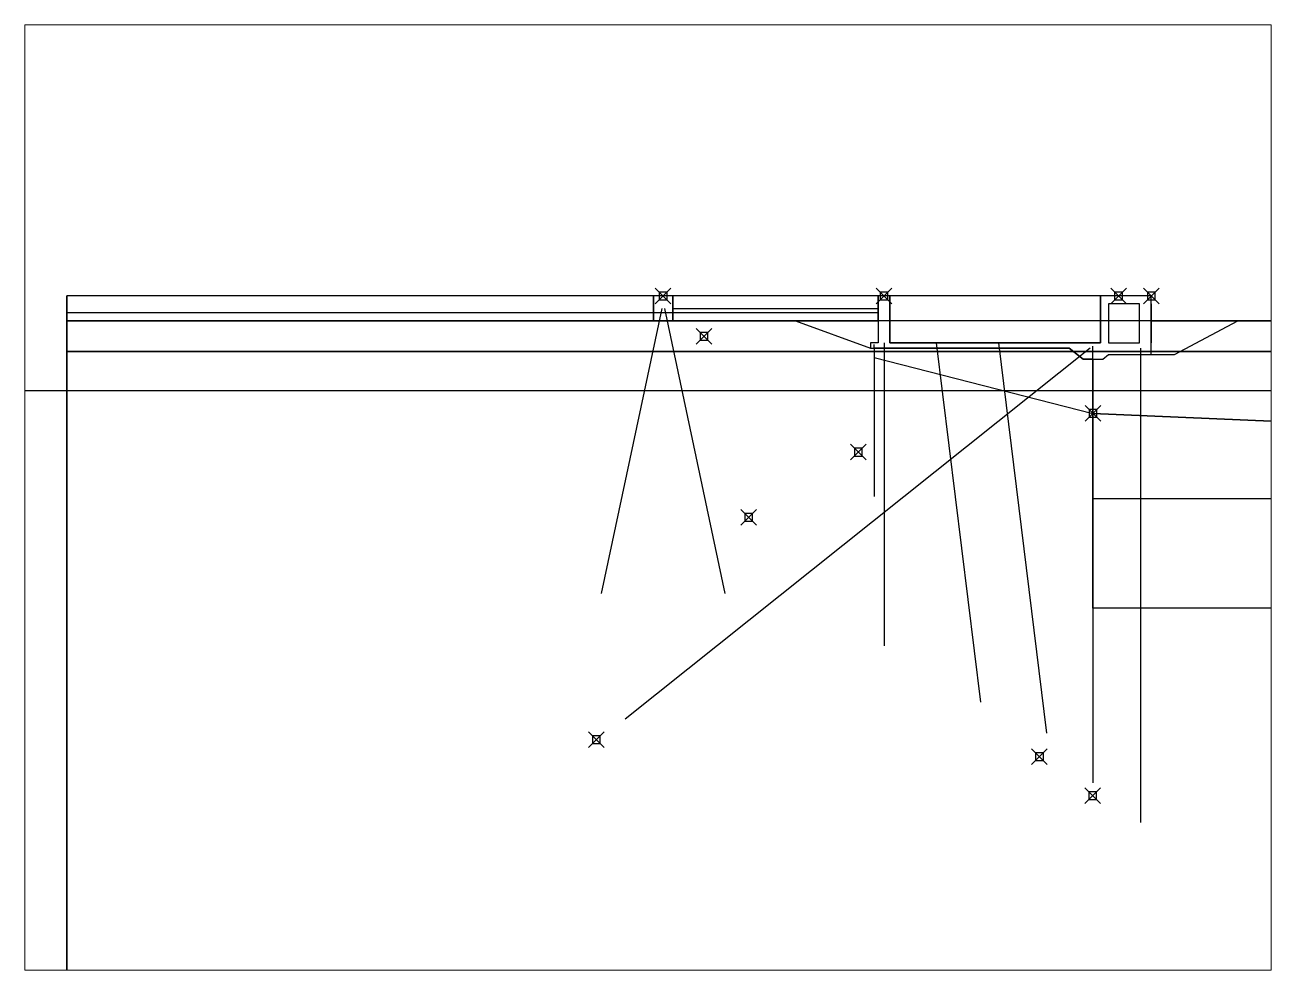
# Paper-space layout 'Layout1' of a CAD drawing. Header units: metres. Extents: x 26 to 231, y 20 to 176.
# The model-space entities are those that its viewports show. They can reach past a viewport. Long polylines and large blocks are cut down to what shows.
import ezdxf

# ---------------------------------------------------------------- set-up
doc = ezdxf.new("R2010")
doc.units = ezdxf.units.M
doc.header["$LTSCALE"] = 0.1
doc.header["$PDMODE"] = 67
for name, color, linetype in [('curve_node', 4, 'Continuous'), ('curve_stresspoint', 10, 'Continuous'), ('cut', 230, 'Continuous'), ('fill', 100, 'Continuous'), ('load_line[60kPa]', 210, 'Continuous'), ('load_line[7.5kPa]', 210, 'Continuous'), ('load_point[175N]', 210, 'Continuous'), ('load_point[450kN]', 210, 'Continuous'), ('nn_2[marine tie rod]', 30, 'Continuous'), ('pile_1[OD 800mm]', 2, 'Continuous'), ('pile_2[OD 600mm]', 30, 'Continuous'), ('pile_3[tension_pile - OD600 ]', 210, 'Continuous'), ('plate_1[combi_wall - ODXXXX]', 80, 'Continuous'), ('plate_2[sheet_pile - AZXXXXX]', 223, 'Continuous'), ('volume_profile', 4, 'Continuous'), ('waterboundary_closed', 210, 'Continuous'), ('waterboundary_head', 81, 'Continuous'), ('waterlevel_1', 51, 'Continuous')]:
    doc.layers.add(name, color=color, linetype=linetype)

msp = doc.modelspace()

# ---------------------------------------------------------------- linework, layer by layer
msp.add_lwpolyline([(0, -85), (240, -85), (240, 5), (0, 5)], close=True)
at = {"layer": 'curve_node', "ltscale": 0.1}
for p in [(139, 12.1), (131.53, -2.95), (101.44, -7.92), (131.5, -51.98)]:
    msp.add_point(p, dxfattribs=at)
at = {"layer": 'curve_stresspoint', "ltscale": 0.1}
for p in [(81.66, 6.92), (87.4, -16.29), (67.86, -44.79), (124.67, -46.98)]:
    msp.add_point(p, dxfattribs=at)
at = {"layer": 'cut', "ltscale": 0.1}
msp.add_line((131.53, -2.95), (131.53, -27.95), dxfattribs=at)
for points in [[(103, 5.4), (128.5, 5.4), (130.28, 3.99), (132.78, 3.99), (133.5, 4.6), (139, 4.6), (142, 4.6), (150.11, 8.9), (93.38, 8.9), (103, 5.4)], [(131.53, -2.95), (191.07, -5.55), (197.84, -8.74), (211.74, -13.91), (131.53, -13.91), (131.53, -2.95)]]:
    msp.add_lwpolyline(points, dxfattribs=at)
for points in [[(133.5, 4.6), (139, 4.6), (139, 8.9), (156.43, 8.9), (170, 5), (175.28, 4), (179.87, 1.67), (186.07, -1.98), (191.07, -5.55), (131.53, -2.95), (131.53, 3.99), (132.78, 3.99)], [(128.5, 5.4), (103.5, 5.4), (103.5, 4.2), (131.53, -2.95), (131.53, 3.99), (130.28, 3.99)], [(170, 5), (175.28, 4), (179.87, 1.67), (186.07, -1.98), (191.07, -5.55), (197.84, -8.74), (211.74, -13.91), (240, -21.35), (240, -27.95), (131.53, -27.95), (131.53, 3.99), (132.78, 3.99), (133.5, 4.6), (139, 4.6), (139, 5)]]:
    msp.add_lwpolyline(points, close=True, dxfattribs=at)
at = {"layer": 'fill', "ltscale": 0.1}
for points in [[(75.18, 12.1), (0, 12.1), (0, 8.9), (75.18, 8.9)], [(104, 12.1), (77.68, 12.1), (77.68, 8.9), (104, 8.9)], [(132.5, 12.1), (105.5, 12.1), (105.5, 6.11), (132.5, 6.11)], [(156.43, 8.9), (0, 8.9), (0, 5), (170, 5)]]:
    msp.add_lwpolyline(points, close=True, dxfattribs=at)
at = {"layer": 'load_line[60kPa]', "ltscale": 0.1}
msp.add_line((139, 11.1), (139, 6.1), dxfattribs=at)
at = {"layer": 'load_line[7.5kPa]', "ltscale": 0.1}
msp.add_line((90.84, 12.1), (0, 12.1), dxfattribs=at)
at = {"layer": 'load_point[175N]', "ltscale": 0.1}
msp.add_point((76.43, 12.1), dxfattribs=at)
at = {"layer": 'load_point[450kN]', "ltscale": 0.1}
for p in [(104.75, 12.11), (134.81, 12.1)]:
    msp.add_point(p, dxfattribs=at)
at = {"layer": 'nn_2[marine tie rod]', "ltscale": 0.1}
msp.add_line((77.68, 10.5), (104, 10.5), dxfattribs=at)
at = {"layer": 'pile_1[OD 800mm]', "ltscale": 0.1}
msp.add_line((137.61, 5.4), (137.61, -55.4), dxfattribs=at)
at = {"layer": 'pile_2[OD 600mm]'}
for p, q in [((76.27, 10.5), (68.5, -26.06)), ((76.59, 10.5), (84.36, -26.06)), ((104.75, 6.11), (104.75, -32.76)), ((111.44, 6.11), (117.1, -40)), ((119.44, 6.11), (125.59, -43.97))]:
    msp.add_line(p, q, dxfattribs=at)
at = {"layer": 'pile_3[tension_pile - OD600 ]', "ltscale": 0.1}
msp.add_line((131.17, 5.4), (71.56, -42.18), dxfattribs=at)
at = {"layer": 'plate_1[combi_wall - ODXXXX]', "ltscale": 0.1}
msp.add_line((131.53, 3.99), (131.53, 5.68), dxfattribs=at)
at = {"layer": 'plate_1[combi_wall - ODXXXX]'}
msp.add_line((131.53, 3.99), (131.53, -50.35), dxfattribs=at)
at = {"layer": 'plate_2[sheet_pile - AZXXXXX]', "ltscale": 0.1}
for q in [(103.5, 5.9), (103.5, -13.6)]:
    msp.add_line((103.5, 5.4), q, dxfattribs=at)
at = {"layer": 'volume_profile', "ltscale": 0.1}
for points in [[(77.68, 12.1), (75.18, 12.1), (75.18, 8.9), (77.68, 8.9)], [(139, 4.6), (139, 12.1), (132.5, 12.1), (132.5, 6.1), (105.5, 6.11), (105.5, 12.11), (104, 12.1), (104, 6.11), (103, 6.11), (103, 5.4), (128.5, 5.4), (130.28, 3.99), (132.78, 3.99), (133.5, 4.6)], [(137.5, 11.1), (133.5, 11.1), (133.5, 6.1), (137.5, 6.1)]]:
    msp.add_lwpolyline(points, close=True, dxfattribs=at)
at = {"layer": 'waterboundary_closed', "ltscale": 0.1}
msp.add_line((0, -85), (0, 12.1), dxfattribs=at)
at = {"layer": 'waterboundary_head', "ltscale": 0.1}
msp.add_line((0, 10), (104, 10), dxfattribs=at)
at = {"layer": 'waterlevel_1', "ltscale": 0.1}
msp.add_line((-12.54, 0), (254.51, 0), dxfattribs=at)

psp = doc.layouts.get("Layout1")

# ---------------------------------------------------------------- viewports
at = {"layer": '0', "view_target_point": (45000, 25000)}
psp.add_viewport(center=(128.5, 97.5), size=(205.6, 156), view_center_point=(-44925.51, -25013.74), view_height=121.2066, dxfattribs=at)

doc.saveas('drawing.dxf')
